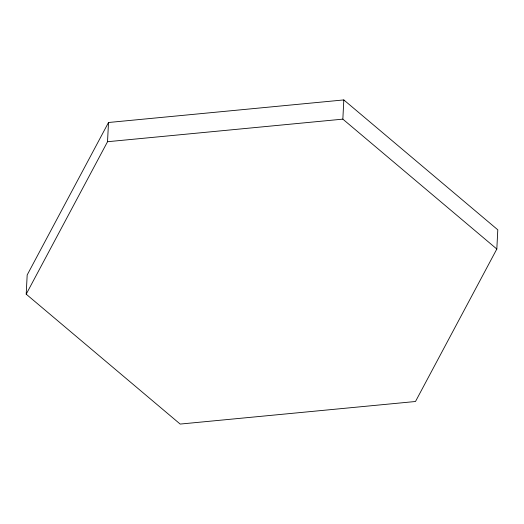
<?xml version="1.0" encoding="UTF-8"?>
<svg xmlns="http://www.w3.org/2000/svg" width="524" height="524" viewBox="0 0 524 524"><rect width="100%" height="100%" fill="white"/><g stroke="black" fill="none" stroke-linecap="round" stroke-linejoin="round"><path stroke-width="0.79" d="M26.2 294.18L27.176 274.969L108.507 122.498L343.816 99.927L497.8 229.82L496.824 249.031L415.493 401.502L180.184 424.073L26.2 294.18L107.531 141.716L108.507 122.498M496.824 249.031L342.847 119.138L343.816 99.927M107.531 141.716L342.847 119.138"/></g></svg>
